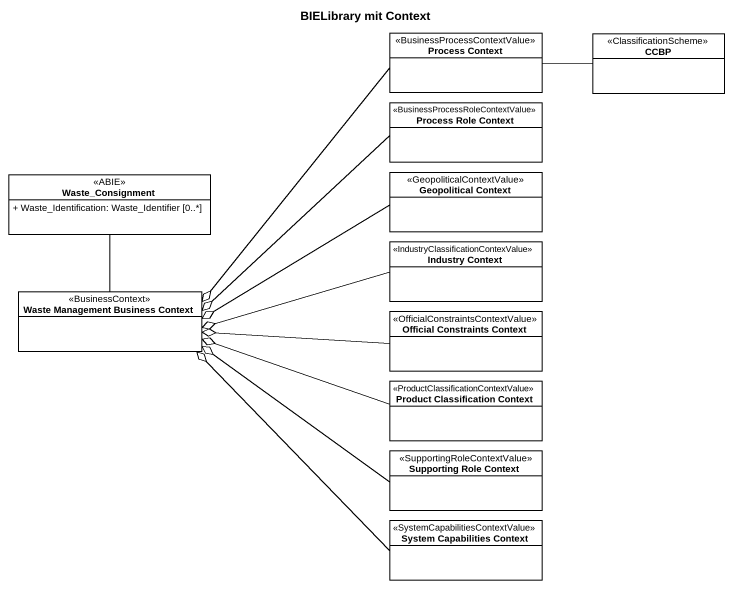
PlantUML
@startuml
title BIELibrary mit Context
hide circle
hide empty members
skinparam classAttributeIconSize 0
class "Process Context" as Process_Context <<BusinessProcessContextValue>>
class CCBP <<ClassificationScheme>>
class "Process Role Context" as Process_Role_Context <<BusinessProcessRoleContextValue>>
class Waste_Consignment <<ABIE>> {
  + Waste_Identification: Waste_Identifier [0..*]
}
class "Geopolitical Context" as Geopolitical_Context <<GeopoliticalContextValue>>
class "Industry Context" as Industry_Context <<IndustryClassificationContexValue>>
class "Waste Management Business Context" as Waste_Management_Business <<BusinessContext>>
class "Official Constraints Context" as Official_Constraints_Context <<OfficialConstraintsContextValue>>
class "Product Classification Context" as Product_Classification <<ProductClassificationContextValue>>
class "Supporting Role Context" as Supporting_Role_Context <<SupportingRoleContextValue>>
class "System Capabilities Context" as System_Capabilities_Context <<SystemCapabilitiesContextValue>>
Process_Context -right- CCBP
Process_Context --o Waste_Management_Business
Process_Role_Context -left-o Waste_Management_Business
Waste_Consignment -- Waste_Management_Business
Geopolitical_Context -left-o Waste_Management_Business
Industry_Context -left-o Waste_Management_Business
Official_Constraints_Context -left-o Waste_Management_Business
Product_Classification -left-o Waste_Management_Business
Supporting_Role_Context -left-o Waste_Management_Business
System_Capabilities_Context -up-o Waste_Management_Business
@enduml
